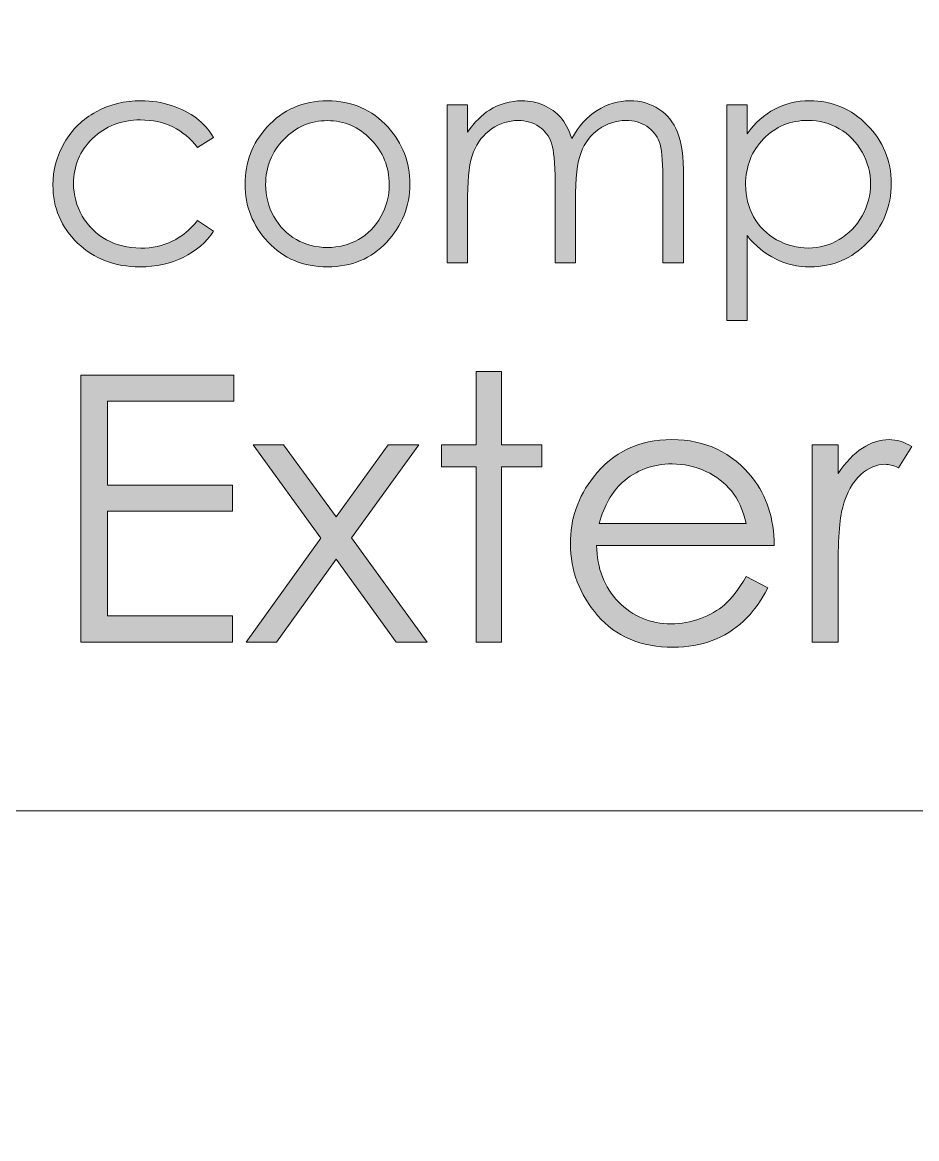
# Model space of a CAD drawing. Header units: inches. Extents: x 109699 to 44449955, y -10987 to 15824140.
# Drawn here: x 223381.51 to 223405.94, y -1481.24 to -1450.75 of the extents above; entities that cross this region are included whole.
import ezdxf

# ---------------------------------------------------------------- set-up
doc = ezdxf.new("R2010")
doc.units = ezdxf.units.IN
doc.header["$LTSCALE"] = 5
doc.header["$MEASUREMENT"] = 0
doc.layers.get('0').update_dxf_attribs({"color": 123})
for name, color, linetype, lineweight in [('cloumn', 253, 'Continuous', 60), ('collum', 8, 'Continuous', 70), ('Title box', 7, 'Continuous', 9)]:
    doc.layers.add(name, color=color, linetype=linetype, lineweight=lineweight)
doc.layers.add('Layer 1', color=7, linetype='Continuous')

# ---------------------------------------------------------------- blocks, each defined once
blk = doc.blocks.new('block 104')
at = {"layer": 'Layer 1', "true_color": 0x808284}
h = blk.add_hatch(color=8, dxfattribs=at)
h.dxf.hatch_style = 2
edge = h.paths.add_edge_path()
edge.add_spline(control_points=[(13.15465, -5.96429), (13.15465, -5.96429), (13.14627, -5.96952), (13.14627, -5.96952), (13.139, -5.95989), (13.1291, -5.95506), (13.11656, -5.95506), (13.10653, -5.95506), (13.0982, -5.95828), (13.09158, -5.96474), (13.08495, -5.97118), (13.08164, -5.97902), (13.08164, -5.98823), (13.08164, -5.99424), (13.08317, -5.99988), (13.08621, -6.00519), (13.08927, -6.01047), (13.09345, -6.01457), (13.09877, -6.01748), (13.10409, -6.02041), (13.11004, -6.02188), (13.11663, -6.02188), (13.12872, -6.02188), (13.13859, -6.01706), (13.14627, -6.00743), (13.14627, -6.00743), (13.15465, -6.01297), (13.15465, -6.01297), (13.15072, -6.01887), (13.14544, -6.02348), (13.13881, -6.02673), (13.13218, -6.03002), (13.12461, -6.03164), (13.11616, -6.03164), (13.10314, -6.03164), (13.09234, -6.02749), (13.08377, -6.01923), (13.0752, -6.01097), (13.0709, -6.0009), (13.0709, -5.98904), (13.0709, -5.98107), (13.07289, -5.97365), (13.07692, -5.96682), (13.08092, -5.96), (13.08644, -5.95466), (13.09345, -5.95082), (13.10045, -5.94699), (13.10829, -5.94508), (13.11697, -5.94508), (13.12242, -5.94508), (13.12769, -5.9459), (13.13276, -5.94758), (13.13783, -5.94925), (13.14213, -5.95142), (13.14564, -5.95409), (13.14918, -5.95676), (13.15218, -5.96015), (13.15465, -5.96429)], knot_values=[0, 0, 0, 0, 1, 1, 1, 2, 2, 2, 3, 3, 3, 4, 4, 4, 5, 5, 5, 6, 6, 6, 7, 7, 7, 8, 8, 8, 9, 9, 9, 10, 10, 10, 11, 11, 11, 12, 12, 12, 13, 13, 13, 14, 14, 14, 15, 15, 15, 16, 16, 16, 17, 17, 17, 18, 18, 18, 19, 19, 19, 19], degree=3, periodic=0)
h = blk.add_hatch(color=8, dxfattribs=at)
h.dxf.hatch_style = 2
edge = h.paths.add_edge_path()
edge.add_spline(control_points=[(13.21398, -5.94508), (13.22667, -5.94508), (13.23717, -5.94967), (13.24551, -5.95886), (13.25309, -5.96723), (13.25689, -5.97713), (13.25689, -5.98859), (13.25689, -6.00008), (13.25286, -6.01013), (13.24486, -6.01873), (13.23684, -6.02734), (13.22656, -6.03164), (13.21398, -6.03164), (13.20133, -6.03164), (13.19103, -6.02734), (13.18301, -6.01873), (13.17501, -6.01013), (13.17101, -6.00008), (13.17101, -5.98859), (13.17101, -5.97719), (13.17479, -5.9673), (13.18237, -5.95893), (13.19071, -5.94968), (13.20124, -5.94508), (13.21398, -5.94508)], knot_values=[0, 0, 0, 0, 1, 1, 1, 2, 2, 2, 3, 3, 3, 4, 4, 4, 5, 5, 5, 6, 6, 6, 7, 7, 7, 8, 8, 8, 8], degree=3, periodic=0)
edge = h.paths.add_edge_path()
edge.add_spline(control_points=[(13.21394, -5.95544), (13.20513, -5.95544), (13.19756, -5.9587), (13.19124, -5.96521), (13.1849, -5.97172), (13.18175, -5.97957), (13.18175, -5.98881), (13.18175, -5.99476), (13.18319, -6.00031), (13.18606, -6.00544), (13.18896, -6.01059), (13.19286, -6.01457), (13.19775, -6.01737), (13.20266, -6.02018), (13.20806, -6.02155), (13.21394, -6.02155), (13.21981, -6.02155), (13.22521, -6.02018), (13.23012, -6.01737), (13.23503, -6.01457), (13.23893, -6.01059), (13.24179, -6.00544), (13.24468, -6.00031), (13.24613, -5.99476), (13.24613, -5.98881), (13.24613, -5.97957), (13.24295, -5.97172), (13.2366, -5.96521), (13.23025, -5.9587), (13.2227, -5.95544), (13.21394, -5.95544)], knot_values=[0, 0, 0, 0, 1, 1, 1, 2, 2, 2, 3, 3, 3, 4, 4, 4, 5, 5, 5, 6, 6, 6, 7, 7, 7, 8, 8, 8, 9, 9, 9, 10, 10, 10, 10], degree=3, periodic=0)
h = blk.add_hatch(color=8, dxfattribs=at)
h.dxf.hatch_style = 2
edge = h.paths.add_edge_path()
edge.add_spline(control_points=[(13.27639, -5.94721), (13.27639, -5.94721), (13.287, -5.94721), (13.287, -5.94721), (13.287, -5.94721), (13.287, -5.96141), (13.287, -5.96141), (13.29068, -5.95618), (13.29446, -5.95232), (13.29835, -5.94992), (13.30371, -5.94667), (13.30934, -5.94508), (13.31525, -5.94508), (13.31923, -5.94508), (13.32303, -5.94584), (13.32661, -5.94741), (13.33019, -5.94899), (13.33313, -5.95108), (13.33539, -5.95367), (13.33766, -5.95626), (13.33964, -5.95997), (13.34131, -5.9648), (13.34484, -5.95837), (13.34923, -5.95346), (13.35452, -5.9501), (13.3598, -5.94676), (13.36549, -5.94508), (13.37158, -5.94508), (13.37727, -5.94508), (13.3823, -5.94652), (13.38664, -5.94941), (13.39098, -5.95226), (13.39422, -5.95629), (13.39634, -5.96141), (13.39844, -5.96657), (13.3995, -5.97428), (13.3995, -5.98456), (13.3995, -5.98456), (13.3995, -6.02951), (13.3995, -6.02951), (13.3995, -6.02951), (13.38867, -6.02951), (13.38867, -6.02951), (13.38867, -6.02951), (13.38867, -5.98456), (13.38867, -5.98456), (13.38867, -5.97575), (13.38805, -5.96969), (13.3868, -5.96639), (13.38555, -5.96307), (13.38338, -5.96042), (13.38034, -5.9584), (13.37731, -5.95637), (13.37367, -5.95538), (13.36945, -5.95538), (13.36433, -5.95538), (13.35965, -5.9569), (13.35539, -5.95989), (13.35113, -5.96293), (13.34804, -5.96696), (13.34607, -5.97202), (13.34412, -5.97705), (13.34313, -5.98549), (13.34313, -5.99727), (13.34313, -5.99727), (13.34313, -6.02951), (13.34313, -6.02951), (13.34313, -6.02951), (13.33255, -6.02951), (13.33255, -6.02951), (13.33255, -6.02951), (13.33255, -5.98737), (13.33255, -5.98737), (13.33255, -5.97744), (13.33192, -5.9707), (13.3307, -5.96714), (13.32945, -5.96358), (13.32728, -5.96071), (13.32422, -5.95859), (13.32114, -5.95645), (13.31749, -5.95538), (13.31326, -5.95538), (13.30835, -5.95538), (13.30378, -5.95683), (13.29951, -5.95978), (13.29525, -5.96275), (13.2921, -5.96673), (13.29005, -5.97172), (13.28802, -5.9767), (13.287, -5.98436), (13.287, -5.99464), (13.287, -5.99464), (13.287, -6.02951), (13.287, -6.02951), (13.287, -6.02951), (13.27639, -6.02951), (13.27639, -6.02951), (13.27639, -6.02951), (13.27639, -5.94721), (13.27639, -5.94721)], knot_values=[0, 0, 0, 0, 1, 1, 1, 2, 2, 2, 3, 3, 3, 4, 4, 4, 5, 5, 5, 6, 6, 6, 7, 7, 7, 8, 8, 8, 9, 9, 9, 10, 10, 10, 11, 11, 11, 12, 12, 12, 13, 13, 13, 14, 14, 14, 15, 15, 15, 16, 16, 16, 17, 17, 17, 18, 18, 18, 19, 19, 19, 20, 20, 20, 21, 21, 21, 22, 22, 22, 23, 23, 23, 24, 24, 24, 25, 25, 25, 26, 26, 26, 27, 27, 27, 28, 28, 28, 29, 29, 29, 30, 30, 30, 31, 31, 31, 32, 32, 32, 33, 33, 33, 33], degree=3, periodic=0)
h = blk.add_hatch(color=8, dxfattribs=at)
h.dxf.hatch_style = 2
edge = h.paths.add_edge_path()
edge.add_spline(control_points=[(13.42198, -5.94721), (13.42198, -5.94721), (13.43258, -5.94721), (13.43258, -5.94721), (13.43258, -5.94721), (13.43258, -5.96232), (13.43258, -5.96232), (13.43674, -5.95658), (13.44157, -5.95226), (13.44699, -5.94941), (13.45245, -5.94652), (13.45851, -5.94508), (13.46521, -5.94508), (13.47692, -5.94508), (13.48691, -5.9493), (13.49523, -5.95772), (13.50354, -5.96612), (13.5077, -5.97628), (13.5077, -5.98812), (13.5077, -6.00023), (13.50358, -6.0105), (13.49533, -6.01898), (13.48709, -6.02744), (13.47717, -6.03164), (13.46552, -6.03164), (13.45897, -6.03164), (13.45296, -6.03027), (13.44746, -6.02755), (13.44198, -6.02483), (13.43701, -6.02074), (13.43258, -6.01537), (13.43258, -6.01537), (13.43258, -6.05964), (13.43258, -6.05964), (13.43258, -6.05964), (13.42198, -6.05964), (13.42198, -6.05964), (13.42198, -6.05964), (13.42198, -5.94721), (13.42198, -5.94721)], knot_values=[0, 0, 0, 0, 1, 1, 1, 2, 2, 2, 3, 3, 3, 4, 4, 4, 5, 5, 5, 6, 6, 6, 7, 7, 7, 8, 8, 8, 9, 9, 9, 10, 10, 10, 11, 11, 11, 12, 12, 12, 13, 13, 13, 13], degree=3, periodic=0)
edge = h.paths.add_edge_path()
edge.add_spline(control_points=[(13.46436, -5.9553), (13.45519, -5.9553), (13.44748, -5.95848), (13.4412, -5.9649), (13.43495, -5.9713), (13.43182, -5.97925), (13.43182, -5.98878), (13.43182, -5.99501), (13.43321, -6.00064), (13.43601, -6.00563), (13.43877, -6.01063), (13.44279, -6.01457), (13.448, -6.01748), (13.45322, -6.02041), (13.45871, -6.02188), (13.46449, -6.02188), (13.47019, -6.02188), (13.47552, -6.02041), (13.48055, -6.01746), (13.48554, -6.0145), (13.48953, -6.01039), (13.4925, -6.0051), (13.49547, -5.9998), (13.49696, -5.99424), (13.49696, -5.98846), (13.49696, -5.98263), (13.49548, -5.97709), (13.49254, -5.97186), (13.48958, -5.96659), (13.48564, -5.96254), (13.48066, -5.95964), (13.47567, -5.95676), (13.47024, -5.9553), (13.46436, -5.9553)], knot_values=[0, 0, 0, 0, 1, 1, 1, 2, 2, 2, 3, 3, 3, 4, 4, 4, 5, 5, 5, 6, 6, 6, 7, 7, 7, 8, 8, 8, 9, 9, 9, 10, 10, 10, 11, 11, 11, 11], degree=3, periodic=0)
at = {"layer": 'Layer 1', "lineweight": 0}
for points, knots in [([(13.15465, -5.96429), (13.15465, -5.96429), (13.14627, -5.96952), (13.14627, -5.96952), (13.139, -5.95989), (13.1291, -5.95506), (13.11656, -5.95506), (13.10653, -5.95506), (13.0982, -5.95828), (13.09158, -5.96474), (13.08495, -5.97118), (13.08164, -5.97902), (13.08164, -5.98823), (13.08164, -5.99424), (13.08317, -5.99988), (13.08621, -6.00519), (13.08927, -6.01047), (13.09345, -6.01457), (13.09877, -6.01748), (13.10409, -6.02041), (13.11004, -6.02188), (13.11663, -6.02188), (13.12872, -6.02188), (13.13859, -6.01706), (13.14627, -6.00743), (13.14627, -6.00743), (13.15465, -6.01297), (13.15465, -6.01297), (13.15072, -6.01887), (13.14544, -6.02348), (13.13881, -6.02673), (13.13218, -6.03002), (13.12461, -6.03164), (13.11616, -6.03164), (13.10314, -6.03164), (13.09234, -6.02749), (13.08377, -6.01923), (13.0752, -6.01097), (13.0709, -6.0009), (13.0709, -5.98904), (13.0709, -5.98107), (13.07289, -5.97365), (13.07692, -5.96682), (13.08092, -5.96), (13.08644, -5.95466), (13.09345, -5.95082), (13.10045, -5.94699), (13.10829, -5.94508), (13.11697, -5.94508), (13.12242, -5.94508), (13.12769, -5.9459), (13.13276, -5.94758), (13.13783, -5.94925), (13.14213, -5.95142), (13.14564, -5.95409), (13.14918, -5.95676), (13.15218, -5.96015), (13.15465, -5.96429)], [0, 0, 0, 0, 1, 1, 1, 2, 2, 2, 3, 3, 3, 4, 4, 4, 5, 5, 5, 6, 6, 6, 7, 7, 7, 8, 8, 8, 9, 9, 9, 10, 10, 10, 11, 11, 11, 12, 12, 12, 13, 13, 13, 14, 14, 14, 15, 15, 15, 16, 16, 16, 17, 17, 17, 18, 18, 18, 19, 19, 19, 19]), ([(13.21398, -5.94508), (13.22667, -5.94508), (13.23717, -5.94967), (13.24551, -5.95886), (13.25309, -5.96723), (13.25689, -5.97713), (13.25689, -5.98859), (13.25689, -6.00008), (13.25286, -6.01013), (13.24486, -6.01873), (13.23684, -6.02734), (13.22656, -6.03164), (13.21398, -6.03164), (13.20133, -6.03164), (13.19103, -6.02734), (13.18301, -6.01873), (13.17501, -6.01013), (13.17101, -6.00008), (13.17101, -5.98859), (13.17101, -5.97719), (13.17479, -5.9673), (13.18237, -5.95893), (13.19071, -5.94968), (13.20124, -5.94508), (13.21398, -5.94508)], [0, 0, 0, 0, 1, 1, 1, 2, 2, 2, 3, 3, 3, 4, 4, 4, 5, 5, 5, 6, 6, 6, 7, 7, 7, 8, 8, 8, 8]), ([(13.27639, -5.94721), (13.27639, -5.94721), (13.287, -5.94721), (13.287, -5.94721), (13.287, -5.94721), (13.287, -5.96141), (13.287, -5.96141), (13.29068, -5.95618), (13.29446, -5.95232), (13.29835, -5.94992), (13.30371, -5.94667), (13.30934, -5.94508), (13.31525, -5.94508), (13.31923, -5.94508), (13.32303, -5.94584), (13.32661, -5.94741), (13.33019, -5.94899), (13.33313, -5.95108), (13.33539, -5.95367), (13.33766, -5.95626), (13.33964, -5.95997), (13.34131, -5.9648), (13.34484, -5.95837), (13.34923, -5.95346), (13.35452, -5.9501), (13.3598, -5.94676), (13.36549, -5.94508), (13.37158, -5.94508), (13.37727, -5.94508), (13.3823, -5.94652), (13.38664, -5.94941), (13.39098, -5.95226), (13.39422, -5.95629), (13.39634, -5.96141), (13.39844, -5.96657), (13.3995, -5.97428), (13.3995, -5.98456), (13.3995, -5.98456), (13.3995, -6.02951), (13.3995, -6.02951), (13.3995, -6.02951), (13.38867, -6.02951), (13.38867, -6.02951), (13.38867, -6.02951), (13.38867, -5.98456), (13.38867, -5.98456), (13.38867, -5.97575), (13.38805, -5.96969), (13.3868, -5.96639), (13.38555, -5.96307), (13.38338, -5.96042), (13.38034, -5.9584), (13.37731, -5.95637), (13.37367, -5.95538), (13.36945, -5.95538), (13.36433, -5.95538), (13.35965, -5.9569), (13.35539, -5.95989), (13.35113, -5.96293), (13.34804, -5.96696), (13.34607, -5.97202), (13.34412, -5.97705), (13.34313, -5.98549), (13.34313, -5.99727), (13.34313, -5.99727), (13.34313, -6.02951), (13.34313, -6.02951), (13.34313, -6.02951), (13.33255, -6.02951), (13.33255, -6.02951), (13.33255, -6.02951), (13.33255, -5.98737), (13.33255, -5.98737), (13.33255, -5.97744), (13.33192, -5.9707), (13.3307, -5.96714), (13.32945, -5.96358), (13.32728, -5.96071), (13.32422, -5.95859), (13.32114, -5.95645), (13.31749, -5.95538), (13.31326, -5.95538), (13.30835, -5.95538), (13.30378, -5.95683), (13.29951, -5.95978), (13.29525, -5.96275), (13.2921, -5.96673), (13.29005, -5.97172), (13.28802, -5.9767), (13.287, -5.98436), (13.287, -5.99464), (13.287, -5.99464), (13.287, -6.02951), (13.287, -6.02951), (13.287, -6.02951), (13.27639, -6.02951), (13.27639, -6.02951), (13.27639, -6.02951), (13.27639, -5.94721), (13.27639, -5.94721)], [0, 0, 0, 0, 1, 1, 1, 2, 2, 2, 3, 3, 3, 4, 4, 4, 5, 5, 5, 6, 6, 6, 7, 7, 7, 8, 8, 8, 9, 9, 9, 10, 10, 10, 11, 11, 11, 12, 12, 12, 13, 13, 13, 14, 14, 14, 15, 15, 15, 16, 16, 16, 17, 17, 17, 18, 18, 18, 19, 19, 19, 20, 20, 20, 21, 21, 21, 22, 22, 22, 23, 23, 23, 24, 24, 24, 25, 25, 25, 26, 26, 26, 27, 27, 27, 28, 28, 28, 29, 29, 29, 30, 30, 30, 31, 31, 31, 32, 32, 32, 33, 33, 33, 33]), ([(13.42198, -5.94721), (13.42198, -5.94721), (13.43258, -5.94721), (13.43258, -5.94721), (13.43258, -5.94721), (13.43258, -5.96232), (13.43258, -5.96232), (13.43674, -5.95658), (13.44157, -5.95226), (13.44699, -5.94941), (13.45245, -5.94652), (13.45851, -5.94508), (13.46521, -5.94508), (13.47692, -5.94508), (13.48691, -5.9493), (13.49523, -5.95772), (13.50354, -5.96612), (13.5077, -5.97628), (13.5077, -5.98812), (13.5077, -6.00023), (13.50358, -6.0105), (13.49533, -6.01898), (13.48709, -6.02744), (13.47717, -6.03164), (13.46552, -6.03164), (13.45897, -6.03164), (13.45296, -6.03027), (13.44746, -6.02755), (13.44198, -6.02483), (13.43701, -6.02074), (13.43258, -6.01537), (13.43258, -6.01537), (13.43258, -6.05964), (13.43258, -6.05964), (13.43258, -6.05964), (13.42198, -6.05964), (13.42198, -6.05964), (13.42198, -6.05964), (13.42198, -5.94721), (13.42198, -5.94721)], [0, 0, 0, 0, 1, 1, 1, 2, 2, 2, 3, 3, 3, 4, 4, 4, 5, 5, 5, 6, 6, 6, 7, 7, 7, 8, 8, 8, 9, 9, 9, 10, 10, 10, 11, 11, 11, 12, 12, 12, 13, 13, 13, 13]), ([(13.21394, -5.95544), (13.20513, -5.95544), (13.19756, -5.9587), (13.19124, -5.96521), (13.1849, -5.97172), (13.18175, -5.97957), (13.18175, -5.98881), (13.18175, -5.99476), (13.18319, -6.00031), (13.18606, -6.00544), (13.18896, -6.01059), (13.19286, -6.01457), (13.19775, -6.01737), (13.20266, -6.02018), (13.20806, -6.02155), (13.21394, -6.02155), (13.21981, -6.02155), (13.22521, -6.02018), (13.23012, -6.01737), (13.23503, -6.01457), (13.23893, -6.01059), (13.24179, -6.00544), (13.24468, -6.00031), (13.24613, -5.99476), (13.24613, -5.98881), (13.24613, -5.97957), (13.24295, -5.97172), (13.2366, -5.96521), (13.23025, -5.9587), (13.2227, -5.95544), (13.21394, -5.95544)], [0, 0, 0, 0, 1, 1, 1, 2, 2, 2, 3, 3, 3, 4, 4, 4, 5, 5, 5, 6, 6, 6, 7, 7, 7, 8, 8, 8, 9, 9, 9, 10, 10, 10, 10]), ([(13.46436, -5.9553), (13.45519, -5.9553), (13.44748, -5.95848), (13.4412, -5.9649), (13.43495, -5.9713), (13.43182, -5.97925), (13.43182, -5.98878), (13.43182, -5.99501), (13.43321, -6.00064), (13.43601, -6.00563), (13.43877, -6.01063), (13.44279, -6.01457), (13.448, -6.01748), (13.45322, -6.02041), (13.45871, -6.02188), (13.46449, -6.02188), (13.47019, -6.02188), (13.47552, -6.02041), (13.48055, -6.01746), (13.48554, -6.0145), (13.48953, -6.01039), (13.4925, -6.0051), (13.49547, -5.9998), (13.49696, -5.99424), (13.49696, -5.98846), (13.49696, -5.98263), (13.49548, -5.97709), (13.49254, -5.97186), (13.48958, -5.96659), (13.48564, -5.96254), (13.48066, -5.95964), (13.47567, -5.95676), (13.47024, -5.9553), (13.46436, -5.9553)], [0, 0, 0, 0, 1, 1, 1, 2, 2, 2, 3, 3, 3, 4, 4, 4, 5, 5, 5, 6, 6, 6, 7, 7, 7, 8, 8, 8, 9, 9, 9, 10, 10, 10, 11, 11, 11, 11])]:
    blk.add_open_spline(points, degree=3, knots=knots, dxfattribs=at)
blk = doc.blocks.new('block 105')
at = {"layer": 'Layer 1', "true_color": 0x808284}
h = blk.add_hatch(color=8, dxfattribs=at)
h.dxf.hatch_style = 2
h.paths.add_polyline_path([(13.08537, -6.08812), (13.16512, -6.08812), (13.16512, -6.10173), (13.09928, -6.10173), (13.09928, -6.14535), (13.16454, -6.14535), (13.16454, -6.15895), (13.09928, -6.15895), (13.09928, -6.21362), (13.16454, -6.21362), (13.16454, -6.22724), (13.08537, -6.22724)])
h = blk.add_hatch(color=8, dxfattribs=at)
h.dxf.hatch_style = 2
h.paths.add_polyline_path([(13.29148, -6.08613), (13.30471, -6.08613), (13.30471, -6.12434), (13.32571, -6.12434), (13.32571, -6.1358), (13.30471, -6.1358), (13.30471, -6.22724), (13.29148, -6.22724), (13.29148, -6.1358), (13.27341, -6.1358), (13.27341, -6.12434), (13.29148, -6.12434)])
h = blk.add_hatch(color=8, dxfattribs=at)
h.dxf.hatch_style = 2
h.paths.add_polyline_path([(13.17523, -6.12434), (13.19112, -6.12434), (13.21848, -6.16199), (13.24558, -6.12434), (13.26149, -6.12434), (13.22647, -6.17295), (13.26592, -6.22724), (13.24981, -6.22724), (13.21848, -6.18401), (13.18734, -6.22724), (13.17154, -6.22724), (13.21053, -6.17304)])
h = blk.add_hatch(color=8, dxfattribs=at)
h.dxf.hatch_style = 2
edge = h.paths.add_edge_path()
edge.add_spline(control_points=[(13.43218, -6.1931), (13.43218, -6.1931), (13.44336, -6.19895), (13.44336, -6.19895), (13.4397, -6.20615), (13.43548, -6.21195), (13.43068, -6.21638), (13.42589, -6.22077), (13.42049, -6.22415), (13.41447, -6.22645), (13.40849, -6.22873), (13.40172, -6.22989), (13.39412, -6.22989), (13.37733, -6.22989), (13.36422, -6.22439), (13.35475, -6.21339), (13.34528, -6.20238), (13.34055, -6.18995), (13.34055, -6.17609), (13.34055, -6.16303), (13.34456, -6.15138), (13.35258, -6.14118), (13.36274, -6.12819), (13.37633, -6.12169), (13.39338, -6.12169), (13.41092, -6.12169), (13.42491, -6.12836), (13.43541, -6.14166), (13.44284, -6.15104), (13.44664, -6.16277), (13.44676, -6.17683), (13.44676, -6.17683), (13.35417, -6.17683), (13.35417, -6.17683), (13.35442, -6.18877), (13.35824, -6.19859), (13.36561, -6.20623), (13.37302, -6.21387), (13.38213, -6.21769), (13.393, -6.21769), (13.39823, -6.21769), (13.40333, -6.2168), (13.40828, -6.21497), (13.41325, -6.21312), (13.41745, -6.21071), (13.42093, -6.20768), (13.42441, -6.20471), (13.42817, -6.19982), (13.43218, -6.1931)], knot_values=[0, 0, 0, 0, 1, 1, 1, 2, 2, 2, 3, 3, 3, 4, 4, 4, 5, 5, 5, 6, 6, 6, 7, 7, 7, 8, 8, 8, 9, 9, 9, 10, 10, 10, 11, 11, 11, 12, 12, 12, 13, 13, 13, 14, 14, 14, 15, 15, 15, 16, 16, 16, 16], degree=3, periodic=0)
edge = h.paths.add_edge_path()
edge.add_spline(control_points=[(13.43218, -6.16538), (13.43042, -6.15834), (13.42787, -6.15267), (13.42448, -6.14846), (13.4211, -6.14425), (13.41664, -6.14084), (13.41108, -6.13825), (13.40553, -6.13567), (13.39969, -6.13436), (13.39355, -6.13436), (13.38346, -6.13436), (13.37478, -6.13763), (13.36753, -6.14412), (13.36222, -6.14883), (13.35821, -6.15595), (13.3555, -6.16538), (13.3555, -6.16538), (13.43218, -6.16538), (13.43218, -6.16538)], knot_values=[0, 0, 0, 0, 1, 1, 1, 2, 2, 2, 3, 3, 3, 4, 4, 4, 5, 5, 5, 6, 6, 6, 6], degree=3, periodic=0)
h = blk.add_hatch(color=8, dxfattribs=at)
h.dxf.hatch_style = 2
edge = h.paths.add_edge_path()
edge.add_spline(control_points=[(13.46644, -6.12434), (13.46644, -6.12434), (13.47998, -6.12434), (13.47998, -6.12434), (13.47998, -6.12434), (13.47998, -6.13938), (13.47998, -6.13938), (13.484, -6.13348), (13.48825, -6.12904), (13.49273, -6.12609), (13.49721, -6.12316), (13.50187, -6.12169), (13.50673, -6.12169), (13.51038, -6.12169), (13.5143, -6.12287), (13.51846, -6.1252), (13.51846, -6.1252), (13.51154, -6.13635), (13.51154, -6.13635), (13.50878, -6.13517), (13.50646, -6.13456), (13.50456, -6.13456), (13.50014, -6.13456), (13.49588, -6.13637), (13.49178, -6.14001), (13.48768, -6.14362), (13.48456, -6.14924), (13.48242, -6.15687), (13.48077, -6.16273), (13.47998, -6.1746), (13.47998, -6.19244), (13.47998, -6.19244), (13.47998, -6.22724), (13.47998, -6.22724), (13.47998, -6.22724), (13.46644, -6.22724), (13.46644, -6.22724), (13.46644, -6.22724), (13.46644, -6.12434), (13.46644, -6.12434)], knot_values=[0, 0, 0, 0, 1, 1, 1, 2, 2, 2, 3, 3, 3, 4, 4, 4, 5, 5, 5, 6, 6, 6, 7, 7, 7, 8, 8, 8, 9, 9, 9, 10, 10, 10, 11, 11, 11, 12, 12, 12, 13, 13, 13, 13], degree=3, periodic=0)
at = {"layer": 'Layer 1', "lineweight": 0}
for points in [[(13.08537, -6.08812), (13.16512, -6.08812), (13.16512, -6.10173), (13.09928, -6.10173), (13.09928, -6.14535), (13.16454, -6.14535), (13.16454, -6.15895), (13.09928, -6.15895), (13.09928, -6.21362), (13.16454, -6.21362), (13.16454, -6.22724), (13.08537, -6.22724), (13.08537, -6.08812)], [(13.29148, -6.08613), (13.30471, -6.08613), (13.30471, -6.12434), (13.32571, -6.12434), (13.32571, -6.1358), (13.30471, -6.1358), (13.30471, -6.22724), (13.29148, -6.22724), (13.29148, -6.1358), (13.27341, -6.1358), (13.27341, -6.12434), (13.29148, -6.12434), (13.29148, -6.08613)], [(13.17523, -6.12434), (13.19112, -6.12434), (13.21848, -6.16199), (13.24558, -6.12434), (13.26149, -6.12434), (13.22647, -6.17295), (13.26592, -6.22724), (13.24981, -6.22724), (13.21848, -6.18401), (13.18734, -6.22724), (13.17154, -6.22724), (13.21053, -6.17304), (13.17523, -6.12434)]]:
    blk.add_lwpolyline(points, dxfattribs=at)
for points, knots in [([(13.43218, -6.1931), (13.43218, -6.1931), (13.44336, -6.19895), (13.44336, -6.19895), (13.4397, -6.20615), (13.43548, -6.21195), (13.43068, -6.21638), (13.42589, -6.22077), (13.42049, -6.22415), (13.41447, -6.22645), (13.40849, -6.22873), (13.40172, -6.22989), (13.39412, -6.22989), (13.37733, -6.22989), (13.36422, -6.22439), (13.35475, -6.21339), (13.34528, -6.20238), (13.34055, -6.18995), (13.34055, -6.17609), (13.34055, -6.16303), (13.34456, -6.15138), (13.35258, -6.14118), (13.36274, -6.12819), (13.37633, -6.12169), (13.39338, -6.12169), (13.41092, -6.12169), (13.42491, -6.12836), (13.43541, -6.14166), (13.44284, -6.15104), (13.44664, -6.16277), (13.44676, -6.17683), (13.44676, -6.17683), (13.35417, -6.17683), (13.35417, -6.17683), (13.35442, -6.18877), (13.35824, -6.19859), (13.36561, -6.20623), (13.37302, -6.21387), (13.38213, -6.21769), (13.393, -6.21769), (13.39823, -6.21769), (13.40333, -6.2168), (13.40828, -6.21497), (13.41325, -6.21312), (13.41745, -6.21071), (13.42093, -6.20768), (13.42441, -6.20471), (13.42817, -6.19982), (13.43218, -6.1931)], [0, 0, 0, 0, 1, 1, 1, 2, 2, 2, 3, 3, 3, 4, 4, 4, 5, 5, 5, 6, 6, 6, 7, 7, 7, 8, 8, 8, 9, 9, 9, 10, 10, 10, 11, 11, 11, 12, 12, 12, 13, 13, 13, 14, 14, 14, 15, 15, 15, 16, 16, 16, 16]), ([(13.46644, -6.12434), (13.46644, -6.12434), (13.47998, -6.12434), (13.47998, -6.12434), (13.47998, -6.12434), (13.47998, -6.13938), (13.47998, -6.13938), (13.484, -6.13348), (13.48825, -6.12904), (13.49273, -6.12609), (13.49721, -6.12316), (13.50187, -6.12169), (13.50673, -6.12169), (13.51038, -6.12169), (13.5143, -6.12287), (13.51846, -6.1252), (13.51846, -6.1252), (13.51154, -6.13635), (13.51154, -6.13635), (13.50878, -6.13517), (13.50646, -6.13456), (13.50456, -6.13456), (13.50014, -6.13456), (13.49588, -6.13637), (13.49178, -6.14001), (13.48768, -6.14362), (13.48456, -6.14924), (13.48242, -6.15687), (13.48077, -6.16273), (13.47998, -6.1746), (13.47998, -6.19244), (13.47998, -6.19244), (13.47998, -6.22724), (13.47998, -6.22724), (13.47998, -6.22724), (13.46644, -6.22724), (13.46644, -6.22724), (13.46644, -6.22724), (13.46644, -6.12434), (13.46644, -6.12434)], [0, 0, 0, 0, 1, 1, 1, 2, 2, 2, 3, 3, 3, 4, 4, 4, 5, 5, 5, 6, 6, 6, 7, 7, 7, 8, 8, 8, 9, 9, 9, 10, 10, 10, 11, 11, 11, 12, 12, 12, 13, 13, 13, 13]), ([(13.43218, -6.16538), (13.43042, -6.15834), (13.42787, -6.15267), (13.42448, -6.14846), (13.4211, -6.14425), (13.41664, -6.14084), (13.41108, -6.13825), (13.40553, -6.13567), (13.39969, -6.13436), (13.39355, -6.13436), (13.38346, -6.13436), (13.37478, -6.13763), (13.36753, -6.14412), (13.36222, -6.14883), (13.35821, -6.15595), (13.3555, -6.16538), (13.3555, -6.16538), (13.43218, -6.16538), (13.43218, -6.16538)], [0, 0, 0, 0, 1, 1, 1, 2, 2, 2, 3, 3, 3, 4, 4, 4, 5, 5, 5, 6, 6, 6, 6])]:
    blk.add_open_spline(points, degree=3, knots=knots, dxfattribs=at)
blk = doc.blocks.new('block 103')
at = {"layer": 'Layer 1'}
for name in ['block 104', 'block 105']:
    blk.add_blockref(name, (0, 0), dxfattribs=at)
blk = doc.blocks.new('block 94')
at = {"layer": 'Layer 1'}
blk.add_blockref('block 103', (0, 0), dxfattribs=at)
blk = doc.blocks.new('FSDFSDF')
at = {"layer": 'Layer 1'}
blk.add_blockref('block 94', (2.01104, 0.52331), dxfattribs=at)
blk = doc.blocks.new('s 1')
at = {"layer": 'Title box', "elevation": -0.105}
blk.add_lwpolyline([(180443.675, -27161.67), (180087.425, -27161.67)], dxfattribs=at)
at = {"xscale": 72, "yscale": 72, "zscale": 72}
blk.add_blockref('FSDFSDF', (179034.648, -26744.653, 0.945), dxfattribs=at)

msp = doc.modelspace()

# ---------------------------------------------------------------- linework, layer by layer
at = {"layer": 'cloumn', "ltscale": 0.5}
msp.add_circle((222440.159, -2795.268), 2395.665, dxfattribs=at)

# ---------------------------------------------------------------- block references
at = {"layer": 'collum', "color": 0, "xscale": 0.7278336000000003, "yscale": 0.7278336000000003, "zscale": 0.7278336000000003}
msp.add_blockref('s 1', (92284.563, 18296.889, 0.076), dxfattribs=at)

doc.saveas('drawing.dxf')
